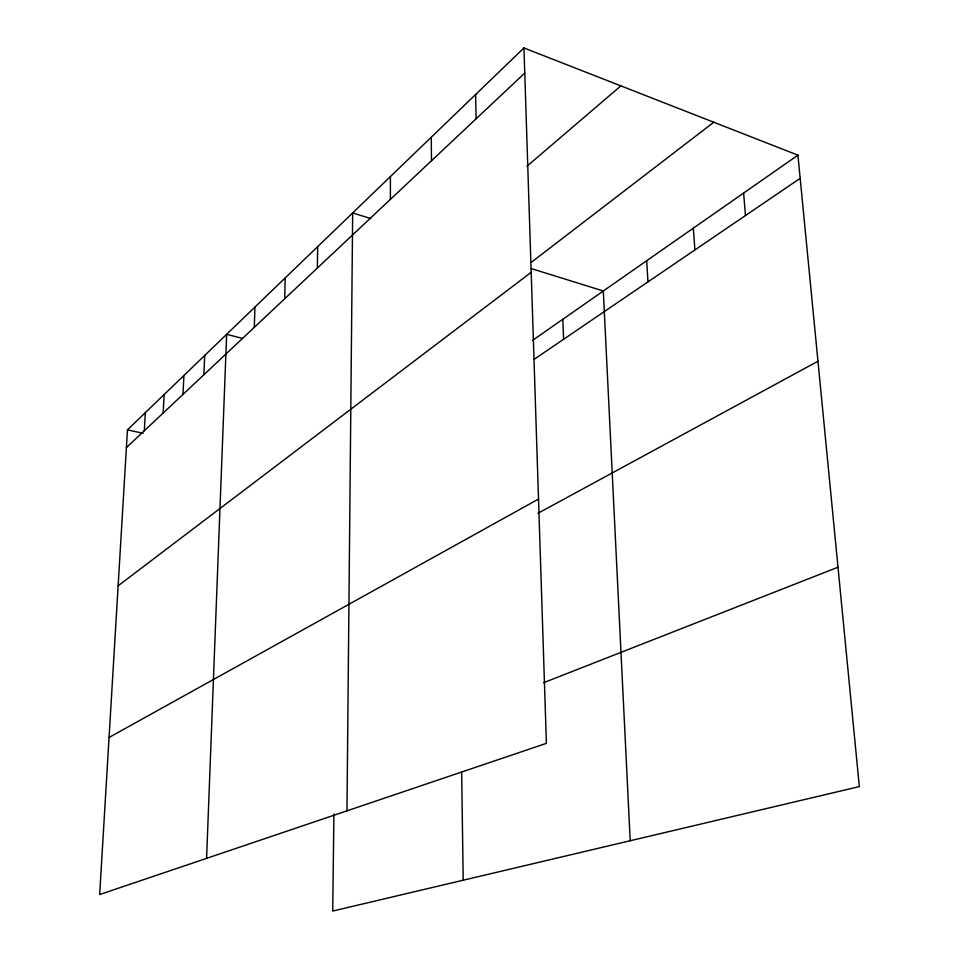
<?xml version="1.0" encoding="UTF-8"?>
<svg xmlns="http://www.w3.org/2000/svg" width="959" height="959" viewBox="0 0 959 959"><rect width="100%" height="100%" fill="white"/><g stroke="black" fill="none" stroke-linecap="round" stroke-linejoin="round"><path stroke-width="1.44" d="M390.397 199.376L390.409 176.576M346.966 810.846L352.672 212.934L370.773 218.568M333.912 813.999L332.725 911.05L859.336 786.596L797.924 155.166L523.95 47.95L127.463 429.86L99.664 894.543L546.402 743.345L523.95 47.95M317.321 268.088L317.705 246.619M284.679 298.776L285.207 277.918M254.279 327.367L254.926 307.084M206.581 858.353L226.648 334.319L242.531 338.419M203.871 374.753L204.711 355.453M183.001 394.377L183.9 375.496M163.174 413.017L164.145 394.533M144.329 430.735L145.348 412.622M126.396 447.601L524.765 73.04M526.803 166.375L620.869 85.878M531.334 262.31L713.796 122.237M118.137 585.805L531.202 272.32M532.305 340.565L797.924 155.166M534.163 359.301L800.178 178.326M109.062 737.459L538.514 499.052M537.855 513.329L817.967 361.243M543.561 682.724L837.998 567.225M127.463 429.86L143.035 433.288M531.154 268.532L603.307 290.997L630.207 840.743M743.609 193.083L745.479 215.535M693.345 228.158L694.891 249.951M646.702 260.716L647.96 281.874M562.825 319.251L563.616 339.27M475.616 94.509L476.108 118.796M461.651 771.899L463.209 880.206M431.262 137.233L431.478 160.752"/></g></svg>
